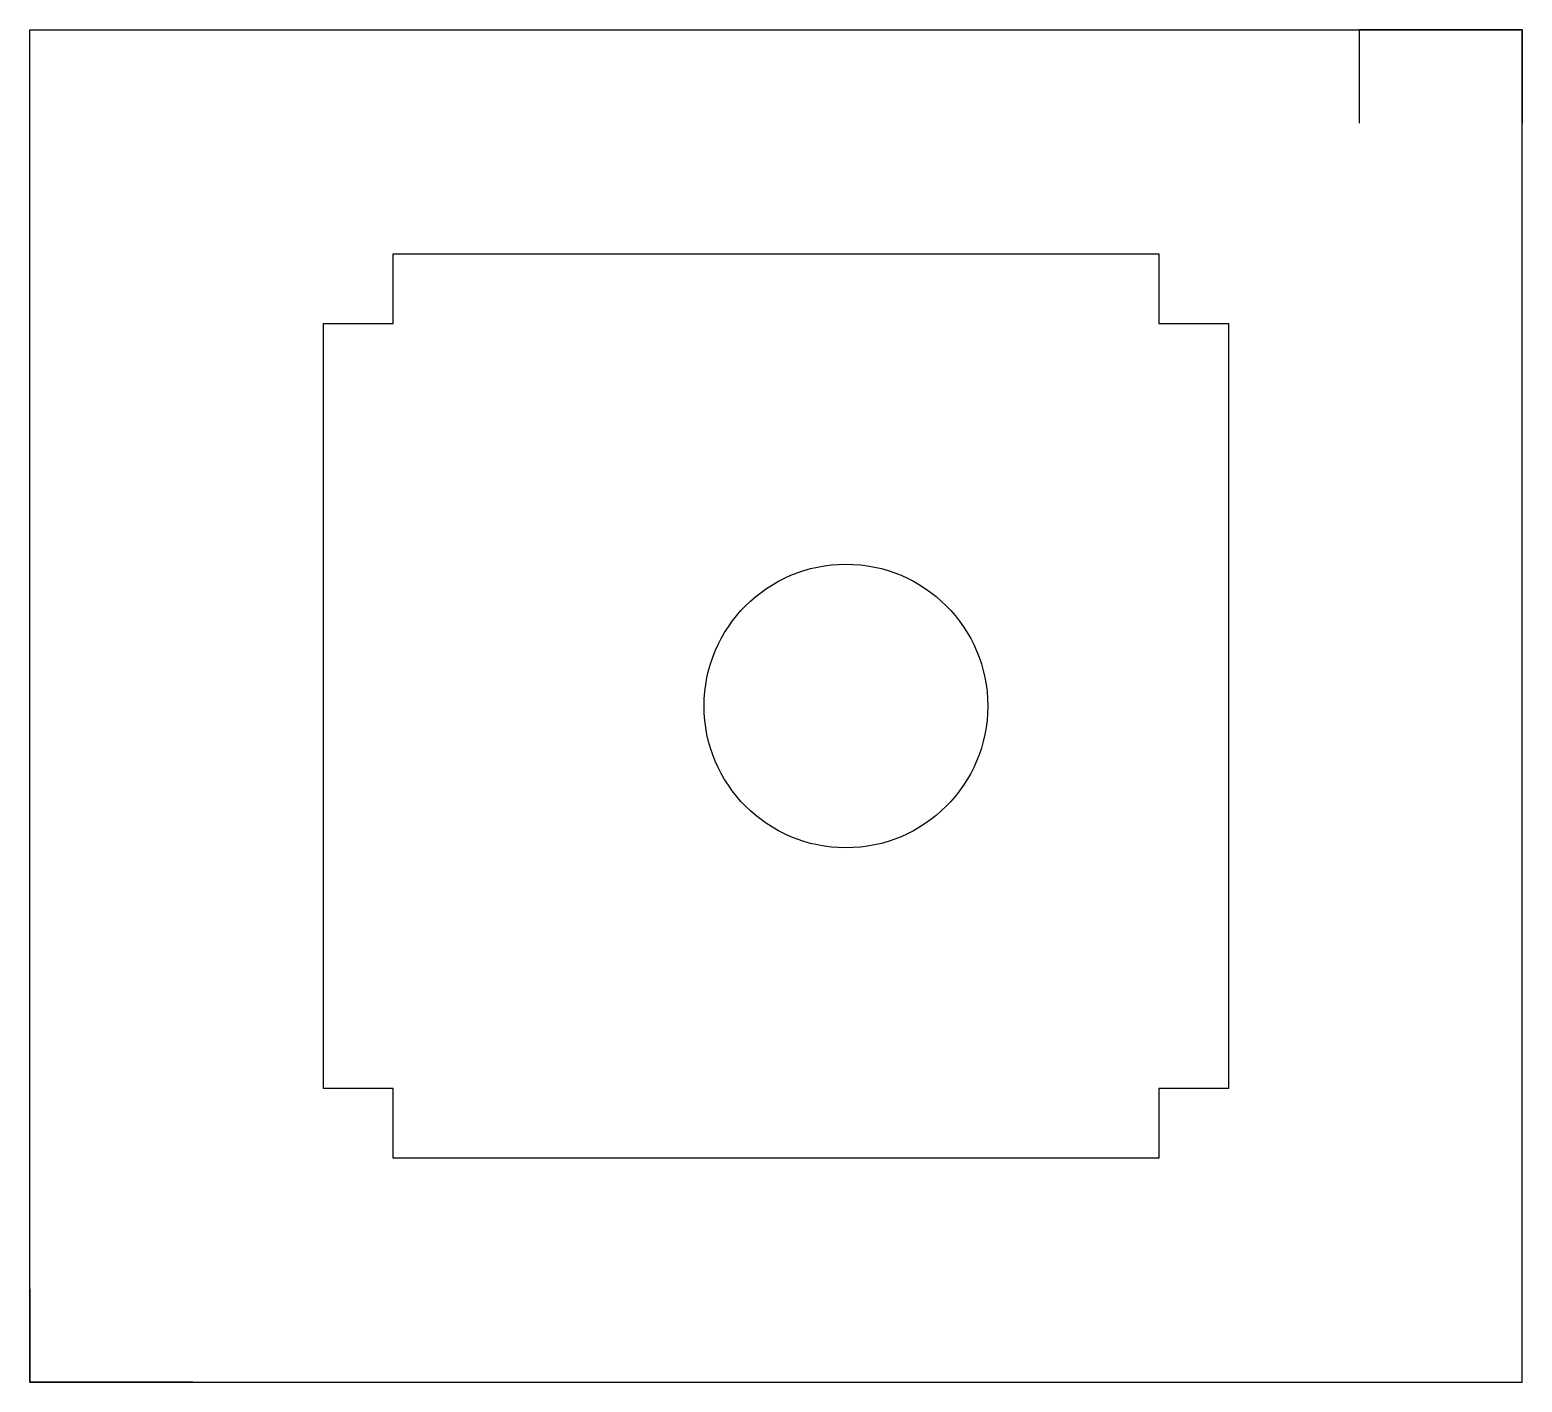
# Model space of a CAD drawing. Header units: millimetres. Extents: x -64 to 0, y -58 to 0.
import ezdxf

# ---------------------------------------------------------------- set-up
doc = ezdxf.new("R2010")
doc.units = ezdxf.units.MM
doc.layers.get('0').update_dxf_attribs({"linetype": 'CONTINUOUS'})

msp = doc.modelspace()

# ---------------------------------------------------------------- linework, layer by layer
for p, q in [((-64, 0), (-57.012, 0)), ((-64, -58), (-64, 0)), ((-64, 0), (0, 0)), ((-64, -4), (-64, 0)), ((0, 0), (-6.988, 0)), ((-6.988, 0), (-6.988, -4)), ((0, -58), (0, 0)), ((0, 0), (0, -4)), ((-64, -54), (-64, -58)), ((0, -58), (0, -54)), ((-57.012, -58), (-64, -58)), ((-64, -58), (0, -58)), ((-6.988, -58), (0, -58))]:
    msp.add_line(p, q)
msp.add_lwpolyline([(-51.412, -45.4), (-51.412, -12.6), (-48.412, -12.6), (-48.412, -9.6), (-15.588, -9.6), (-15.588, -12.6), (-12.588, -12.6), (-12.588, -45.4), (-15.588, -45.4), (-15.588, -48.4), (-48.412, -48.4), (-48.412, -45.4)], close=True)
msp.add_circle((-29, -29), 6.083)

doc.saveas('drawing.dxf')
